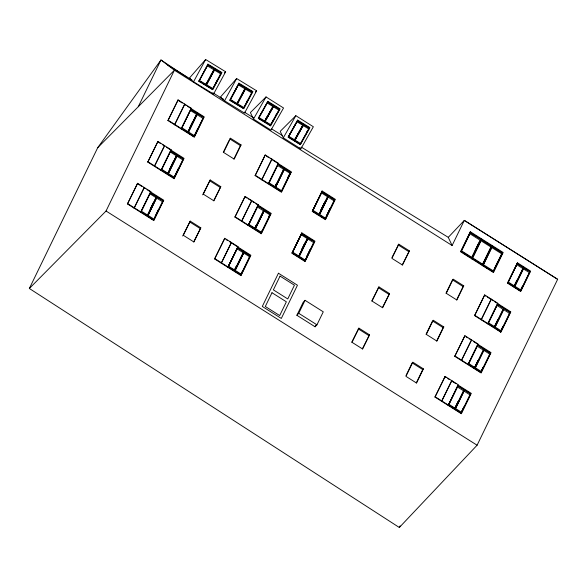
<?xml version="1.0" encoding="UTF-8"?>
<svg xmlns="http://www.w3.org/2000/svg" width="587" height="587" viewBox="0 0 587 587"><rect width="100%" height="100%" fill="white"/><g stroke="black" fill="none" stroke-linecap="round" stroke-linejoin="round"><path stroke-width="0.88" d="M557.65 279.309L464.31 220.396L452.115 245.505L448.277 237.353L464.31 220.396L557.65 279.309L477.092 445.217L399.321 527.493L29.35 288.481L97.713 147.689L160.977 59.969L187.635 77.682M138.275 106.717L160.977 59.969L174.405 70.22L452.115 245.505M29.35 288.481L106.042 211.012L174.405 70.22L97.713 147.689M146.948 189.63L163.736 200.226L153.845 220.587L127.46 203.938L137.607 183.298L150.8 191.626L140.653 212.267L150.8 191.626M166.547 147.33L184.054 158.38L174.17 178.742L147.785 162.093L157.932 141.452L171.125 149.78L161.234 170.142M187.429 106.262L204.217 116.857L194.334 137.219L167.948 120.562L178.096 99.929L191.289 108.257L181.398 128.619M127.46 203.938L137.607 183.298M147.785 162.093L157.932 141.452M167.948 120.562L178.096 99.929M144.204 187.458L134.056 208.099M184.692 104.09L174.544 124.73M150.169 209.155L153.244 202.823M169.335 169.687L173.18 161.77M189.498 128.164L192.573 121.832M156.56 196.887L147.286 215.994L156.78 196.66L150.199 192.866L163.223 200.725L153.728 220.059L140.917 211.973M167.603 174.148L177.098 154.814L167.603 174.148L148.041 161.814M197.049 113.511L187.767 132.618L197.261 113.284L190.68 109.498L203.704 117.356L194.209 136.69L191.45 134.944M156.788 197.027L147.506 216.133L157 196.799L163.223 200.725M167.831 174.288L177.318 154.953L167.831 174.288L174.266 177.986L161.454 169.9L160.977 170.413L171.125 149.78M197.269 113.658L187.994 132.765L197.481 113.43L203.704 117.356M155.085 216.398L158.541 209.273M174.632 176.129L178.477 168.22M194.414 135.399L197.87 128.274M174.053 178.213L183.54 158.879L170.516 151.02L176.885 155.041M182.66 236.011L190.21 221.13L200.813 227.822L193.93 241.991L183.335 235.299L190.21 221.13M202.64 194.862L210.197 179.982L220.793 186.673L213.91 200.842L203.315 194.15L210.197 179.982M223.295 152.334L229.025 140.52M230.464 138.239L223.581 152.415L234.184 159.106L241.059 144.93L230.464 138.239L229.796 138.95L240.391 145.642L241.059 144.93M193.644 241.917L200.813 227.822M213.624 200.761L220.793 186.673M233.89 159.026L240.391 145.642M237.684 246.922L250.876 255.25L240.993 275.611L214.615 258.933L224.762 238.293L237.955 246.621L228.064 266.99M255.859 203.689L271.201 213.404L261.31 233.765L234.932 217.087L245.087 196.447L258.28 204.775L248.389 225.137M255.088 175.586L265.236 154.946L278.429 163.274L268.545 183.636L255.352 175.308L255.088 175.586L281.474 192.235L291.365 171.874L272.412 159.913M214.615 258.933L224.762 238.293M234.932 217.087L245.087 196.447M255.352 175.308L265.236 154.946M237.955 246.621L227.8 267.283L237.552 247.655L250.363 255.741L240.875 275.076L250.363 255.741M258.28 204.775L248.118 225.437L257.876 205.81L270.688 213.895L261.193 233.23L270.688 213.895M278.429 163.274L268.281 183.914L278.04 164.287L290.851 172.373L281.356 191.707L275.134 187.781L284.629 168.447L275.134 187.781M234.624 269.712L236.546 265.757M256.475 224.704L254.56 228.659L254.993 228.211L248.947 224.388L257.399 206.984L263.446 210.799L254.714 228.827M275.105 186.343L276.638 183.181M234.565 270.101L236.884 265.324M254.494 229.055L256.812 224.278M275.046 186.732L276.594 183.548M234.389 270.673L243.128 252.645L237.075 248.829L228.622 266.234L234.675 270.057M274.877 187.304L283.763 168.99M234.433 271.011L243.921 251.676L234.433 271.011L214.879 258.654M264.025 210.058L254.751 229.165L264.238 209.83L257.876 205.81M274.914 187.642L284.401 168.308L275.127 187.414L270.666 184.956M234.653 271.15L244.148 251.816L234.653 271.15L238.799 273.769M254.971 229.304L264.466 209.97L254.971 229.304L260.503 232.797M241.074 273.791L241.844 272.207M261.78 231.153L261.01 232.731L261.442 232.276L255.587 228.585L264.04 211.173L269.895 214.871M268.699 216.904L269.462 215.326M288.092 176.966L290.059 173.348L284.203 169.65L275.751 187.062L281.606 190.753M241.022 274.18L242.182 271.788M260.951 233.127L262.11 230.742M268.685 217.205L269.455 215.612M288.07 177.274L289.618 174.09M240.846 274.745L249.739 256.438M260.782 233.699L270.057 214.593M281.327 191.377L290.22 173.07M281.356 191.707L290.851 172.373M298.519 256.937L308.014 237.603L298.519 256.937L292.15 252.916L301.645 233.582L314.456 241.668L304.961 261.002L298.739 257.077L308.021 237.97L314.456 241.668M318.829 215.099L328.324 195.772L318.829 215.099L312.46 211.085L321.955 191.751L334.766 199.837L325.492 218.944L323.892 218.298M292.15 252.916L301.645 233.582M312.46 211.085L321.955 191.751M301.402 250.106L304.858 242.981M320.942 209.852L324.787 201.935M301.358 250.458L304.836 243.289M320.898 210.212L324.765 202.251M306.7 256.548L310.156 249.431M326.247 216.302L330.085 208.385M306.656 256.923L310.134 249.754M326.196 216.676L330.063 208.715M304.961 261.002L314.236 241.895M325.279 219.171L334.766 199.837M296.875 315.285L303.185 302.29L305.049 300.324L323.268 311.822L316.958 324.816L315.094 326.783L296.875 315.285L298.739 313.319L305.049 300.324M315.094 326.783L315.887 325.161M391.999 257.488L398.786 244.185L409.381 250.869L402.499 265.045L391.903 258.353L398.786 244.185M351.73 342.236L358.899 328.148L369.502 334.832L362.619 349.008L352.017 342.316L358.899 328.148M371.754 300.992L378.923 286.904L389.526 293.588L382.643 307.764L372.041 301.072L378.923 286.904M402.212 264.964L409.381 250.869M362.333 348.927L369.502 334.832M382.357 307.683L389.526 293.588M470.275 232.54L460.934 251.559L470.275 232.54L491.759 246.1L482.419 265.119L472.197 258.309M406.043 375.489L412.162 362.891L422.757 369.583L423.425 368.878L412.83 362.186L405.947 376.355L416.55 383.047L423.425 368.878M426.03 334.326L432.531 320.942L443.126 327.634L443.801 326.922L433.199 320.231L426.316 334.407L436.919 341.098L443.801 326.922M445.981 293.236L452.482 279.852L463.084 286.544L463.752 285.832L453.149 279.148L446.267 293.317L456.869 300.008L463.752 285.832M475.154 250.59L478.728 243.231M471.522 258.691L481.252 238.66M472.381 257.715L481.325 239.511M471.897 258.926L481.626 238.894M416.256 382.966L422.757 369.583M436.633 341.018L443.126 327.634M456.583 299.928L463.084 286.544M482.198 265.001L490.864 246.988L481.047 240.787L472.726 257.913L482.543 264.113L482.118 264.568M482.411 264.774L483.996 261.508M482.419 265.119L491.759 246.1M488.729 269.103L482.763 265.339L492.104 246.32L502.538 252.902L493.41 271.7L490.218 270.042M482.683 265.728L492.405 245.696M494.562 268.538L498.136 261.186M494.782 268.31L497.952 261.773M493.197 271.928L502.538 252.902M448.637 404.883L461.235 413.197L470.73 393.87L457.919 385.776L448.16 405.404L458.043 385.043L471.244 393.371L461.353 413.732L434.967 397.076L445.115 376.436L458.308 384.764L448.424 405.125M490.512 353.117L484.077 349.419L474.802 368.526L481.017 372.452L490.512 353.117L477.701 345.031L467.949 364.659L477.833 344.298L491.026 352.626L481.142 372.987L454.756 356.331L464.904 335.691L478.097 344.019L468.206 364.38M474.538 315.579L484.686 294.945L497.879 303.274L487.995 323.635L474.802 315.307L474.538 315.579L500.924 332.235L510.815 311.873L497.622 303.545L487.731 323.907L497.49 304.286L510.301 312.372L500.806 331.706L495.971 328.654M434.967 397.076L445.115 376.436M454.756 356.331L464.904 335.691M474.802 315.307L484.686 294.945M451.711 380.603L441.563 401.244M509.193 283.763L507.784 282.868L517.272 263.534L530.083 271.62L520.596 290.954L517.14 288.775M507.784 282.868L517.272 263.534M458.058 401.508L454.602 408.633L455.035 408.178L448.982 404.362L457.442 386.95L463.488 390.766L454.756 408.794M474.766 367.088L477.84 360.763M494.555 326.343L497.248 320.803M516.648 280.85L513.955 286.383L514.395 285.935L508.342 282.12L516.795 264.708L522.848 268.523L514.109 286.551M454.536 409.022L458.014 401.86M474.714 367.477L478.192 360.315M494.496 326.732L497.974 319.563M513.896 286.779L517.374 279.617M474.538 368.049L483.277 350.021L477.224 346.205L468.771 363.61L474.824 367.433L474.384 367.88M473.159 367.491L474.575 368.387L484.07 349.052L477.701 345.031M488.7 324.068L494.364 327.634L503.851 308.3L497.49 304.286M510.609 284.658L514.146 286.889L523.641 267.555L517.059 263.761M515.753 287.901L514.373 287.028L523.648 267.921L530.083 271.62M399.321 527.493L400.121 525.849M463.745 407.165L461.052 412.705L461.485 412.25L455.629 408.552L464.082 391.14L469.938 394.838L461.206 412.866M481.223 371.167L483.145 367.205M502.545 327.252L500.623 331.207L501.056 330.752L495.201 327.054L503.653 309.65L509.509 313.341L500.395 332.169M522.335 286.5L520.412 290.462L520.838 290.007L514.99 286.309L523.443 268.897L529.291 272.595L520.566 290.624M460.993 413.094L464.09 406.725M481.164 371.556L483.483 366.78M500.564 331.604L503.272 326.027M520.353 290.851L522.672 286.074M480.995 372.121L489.719 354.093L483.871 350.395L475.411 367.807L481.267 371.498L480.841 371.953M199.008 81.167L207.835 64.783L221.431 72.92L212.604 89.305L206 85.35L214.827 68.972L206.433 84.55M199.066 81.087L207.394 65.876L213.822 69.721L205.538 84.954L206.778 82.642M205.78 84.983L207.072 82.562M210.307 76.413L211.379 74.512M206.602 84.77L214.446 70.095L220.661 73.815L212.817 88.483L206.602 84.77L206.176 85.335M215.649 83.449L217.161 80.514M230.427 99.386L238.821 83.809L252.425 91.946L243.598 108.331L236.994 104.376L245.608 88.277L252.425 91.946M229.994 100.194L238.821 83.809M236.766 104.002L237.632 102.395M241.506 95.153L242.372 93.538M230.75 100.641L236.759 104.237L245.586 87.852L238.608 84.095M246.687 101.903L247.516 100.362M246.856 101.947L247.721 100.34M193.549 81.791L205.648 59.507L225.643 71.783L213.543 94.067L193.549 81.791L189.212 78.335L205.648 59.507M224.535 100.81L236.642 78.533L256.636 90.809L244.53 113.093L224.535 100.81L220.198 97.361L236.642 78.533M270.453 125.515L279.61 109.27L267.679 101.962L258.522 118.207L270.658 125.266L264.656 121.971L273.813 105.719L264.656 121.971M265.992 118.471L266.85 116.938M264.451 121.839L273.608 105.594L264.656 121.59L262.969 120.929M264.832 121.883L273.403 106.797L278.847 110.143L270.284 125.222M275.435 116.021L276.294 114.487M270.291 125.493L271.187 123.894M272.529 121.494L273.425 119.895M297.499 120.724L288.342 136.976L297.499 120.724L309.43 128.039L300.273 144.285L294.483 140.741L303.64 124.488L294.483 140.741M288.422 136.83L297.037 121.78L302.672 125.229L294.314 140.322M294.27 140.609L303.428 124.363L294.27 140.609L289.824 137.886M306.539 132.486L307.405 130.952M253.474 119.08L266.028 96.928L283.543 107.986L270.989 130.131L253.474 119.08L250.407 112.565L266.028 96.928M283.294 137.85L295.848 115.698L313.363 126.755L300.808 148.9L283.294 137.85L280.226 131.334L295.848 115.698M207.835 64.783L214.593 68.826L205.978 84.924M220.242 74.388L220.815 73.786M221.431 72.92L214.615 69.251M212.604 89.305L199.213 80.881M243.598 108.331L230.207 99.907M267.679 101.962L273.403 105.851M278.436 110.65L279.001 110.048M279.61 109.27L273.608 105.976M309.43 128.039L303.428 124.745M300.273 144.285L288.555 136.72M174.662 124.804L184.81 104.17L184.553 104.442L185.991 105.352M191.289 108.257L181.141 128.891L181.618 128.377L194.209 136.69M164.389 145.965L164.646 145.693L154.498 166.334M154.381 166.253L164.529 145.613L162.797 144.967M134.181 208.18L144.329 187.539L144.064 187.811L145.51 188.72M183.54 158.879L177.105 155.181M271.693 159.466L271.957 159.187L261.809 179.827M261.685 179.747L271.832 159.106L270.108 158.461M278.04 164.287L284.189 168.535M251.419 200.886L251.684 200.615L241.528 221.255M241.653 221.328L251.801 200.688L248.484 199.037M221.211 263.101L231.359 242.46L229.634 241.807M221.336 263.174L231.483 242.534L231.219 242.813L237.698 246.9M237.552 247.655L243.708 251.904M249.145 257.172L249.578 256.717L243.722 253.019L235.27 270.431L241.118 274.129M319.269 215.018L328.544 195.911L334.553 200.064M480.951 239.276L470.055 232.768M490.431 247.443L490.864 246.988M482.763 265.339L493.41 271.7M481.135 319.746L491.282 299.106L481.259 319.82M471.361 340.211L471.618 339.932L461.47 360.572M520.596 290.954L507.997 282.64M461.353 360.491L471.5 339.858L469.035 338.743M494.797 327.553L504.079 308.446L510.301 312.372M509.076 313.796L509.509 313.341M500.806 331.706L488.208 323.393M441.688 401.317L451.836 380.677L451.572 380.956L455.886 383.678M457.919 385.776L464.28 389.797L455.006 408.904M481.017 372.452L468.426 364.138M455.013 409.271L464.508 389.937L470.73 393.87M283.176 169.724L283.609 169.276L277.563 165.461L269.11 182.865L275.156 186.688M224.366 73.067L225.643 71.783M255.36 92.093L256.636 90.809M199.543 80.544L205.971 84.389M199.756 81.615L201.26 82.518M202.757 83.413L205.01 84.763M297.293 120.981L303.222 124.613M265.243 121.377L270.695 124.715M288.885 136.353L294.513 139.801M260.004 119.117L261.486 120.027M167.691 65.098L191.92 79.971M213.022 92.922L223.185 99.166M244.287 112.117L253.665 117.877M271.642 128.913L282.582 135.634M301.344 147.146L448.277 237.353M189.212 78.335L190.753 79.282M220.198 97.361L223.295 99.254M481.113 239.738L491.539 246.327M491.891 246.547L502.325 253.129M461.147 251.331L482.631 264.891M463.216 253.004L466.269 254.927M467.795 255.895L470.084 257.333M177.832 100.201L182.227 102.982M266.439 156.149L268.641 157.536M321.742 191.978L328.111 195.999M284.416 168.674L290.631 172.6M484.429 295.217L485.889 296.142M487.357 297.073L490.292 298.922M491.862 299.913L493.3 300.823M494.738 301.733L496.903 303.09M398.111 244.889L408.713 251.581M312.68 210.858L325.492 218.944M268.758 183.393L281.569 191.479M321.126 216.552L322.512 217.425M168.205 120.291L183.526 129.94M184.942 130.835L186.35 131.73M188.684 133.198L190.063 134.071M157.668 141.731L160.603 143.58M245.557 197.188L247.024 198.113M252.982 201.877L254.42 202.779M466.107 336.894L467.575 337.818M473.518 341.568L477.114 343.843M264.253 210.197L270.468 214.123M301.425 233.809L307.793 237.83M209.522 180.686L220.125 187.378M378.255 287.608L388.858 294.3M248.595 224.916L261.406 233.002M292.363 252.689L305.174 260.775M235.196 216.808L254.039 228.717M455.013 356.052L471.75 366.596M444.851 376.715L446.318 377.639M447.786 378.564L449.253 379.488M225.966 239.496L227.433 240.421M137.351 183.577L141.746 186.35M243.928 252.043L250.15 255.969M189.542 221.835L200.145 228.526M358.231 328.852L368.827 335.544M435.231 396.805L450.545 406.453M451.961 407.349L454.081 408.684M455.703 409.711L457.09 410.584M458.469 411.458L460.546 412.764M228.277 266.762L241.088 274.848M127.724 203.66L143.037 213.308M144.453 214.204L145.87 215.099M148.203 216.566L149.582 217.439M150.962 218.313L152.349 219.186M298.739 313.319L316.958 324.816M106.042 211.012L477.092 445.217M212.09 92.981L213.543 94.067M299.942 147.44L300.808 148.9M149.934 193.805L141.482 211.217L147.528 215.04L155.981 197.628L149.934 193.805M170.252 151.96L161.799 169.372L167.853 173.194L176.305 155.782L170.252 151.96M190.415 110.437L181.963 127.849L188.016 131.664L196.469 114.26L190.415 110.437M156.575 198.002L148.122 215.414L153.977 219.105L162.43 201.701L156.575 198.002M176.9 156.157L168.44 173.569L174.295 177.259L182.748 159.847L176.9 156.157M197.063 114.634L188.603 132.038L194.458 135.736L202.911 118.325L197.063 114.634M278.436 273.226L262.301 306.451L281.312 318.447L297.448 285.223L278.436 273.226M271.986 292.73L265.309 306.48L279.691 315.557L286.368 301.806L271.986 292.73M280.05 276.117L273.381 289.868L287.755 298.944L294.432 285.194L280.05 276.117M301.777 232.848L291.886 253.21L305.079 261.538L314.97 241.176L301.777 232.848M322.087 191.01L312.203 211.371L325.396 219.699L335.28 199.338L322.087 191.01M301.168 234.756L292.715 252.161L298.761 255.983L307.214 238.571L301.168 234.756M321.478 192.918L313.025 210.329L319.079 214.145L327.531 196.74L321.478 192.918M307.808 238.946L299.355 256.358L305.211 260.056L313.663 242.644L307.808 238.946M328.126 197.115L319.666 214.519L325.521 218.217L333.974 200.805L328.126 197.115M470.282 231.733L460.56 251.764L493.462 272.537L503.191 252.505L470.282 231.733M469.908 233.758L461.587 250.884L471.735 257.289L480.049 240.164L469.908 233.758M491.825 247.597L483.512 264.722L493.329 270.915L501.643 253.789L491.825 247.597M517.404 262.8L507.52 283.161L520.713 291.49L530.597 271.128L517.404 262.8M497.013 305.453L488.56 322.865L494.606 326.68L503.059 309.276L497.013 305.453M207.93 64.144L198.751 81.299L212.758 89.679L221.937 72.524L207.93 64.144M238.924 83.171L229.737 100.326L243.744 108.705L252.931 91.55L238.924 83.171M238.388 84.902L230.537 99.57L236.957 103.415L244.808 88.747L238.388 84.902M245.439 89.121L237.588 103.789L243.803 107.509L251.654 92.841L245.439 89.121M267.811 101.331L258.273 118.376L270.556 125.912L280.094 108.866L267.811 101.331M267.217 103.011L259.058 117.583L264.693 121.032L272.845 106.46L267.217 103.011M297.638 120.1L288.092 137.145L300.375 144.681L309.914 127.636L297.638 120.1M303.222 125.567L295.063 140.146L300.515 143.485L308.674 128.913L303.222 125.567"/></g></svg>
